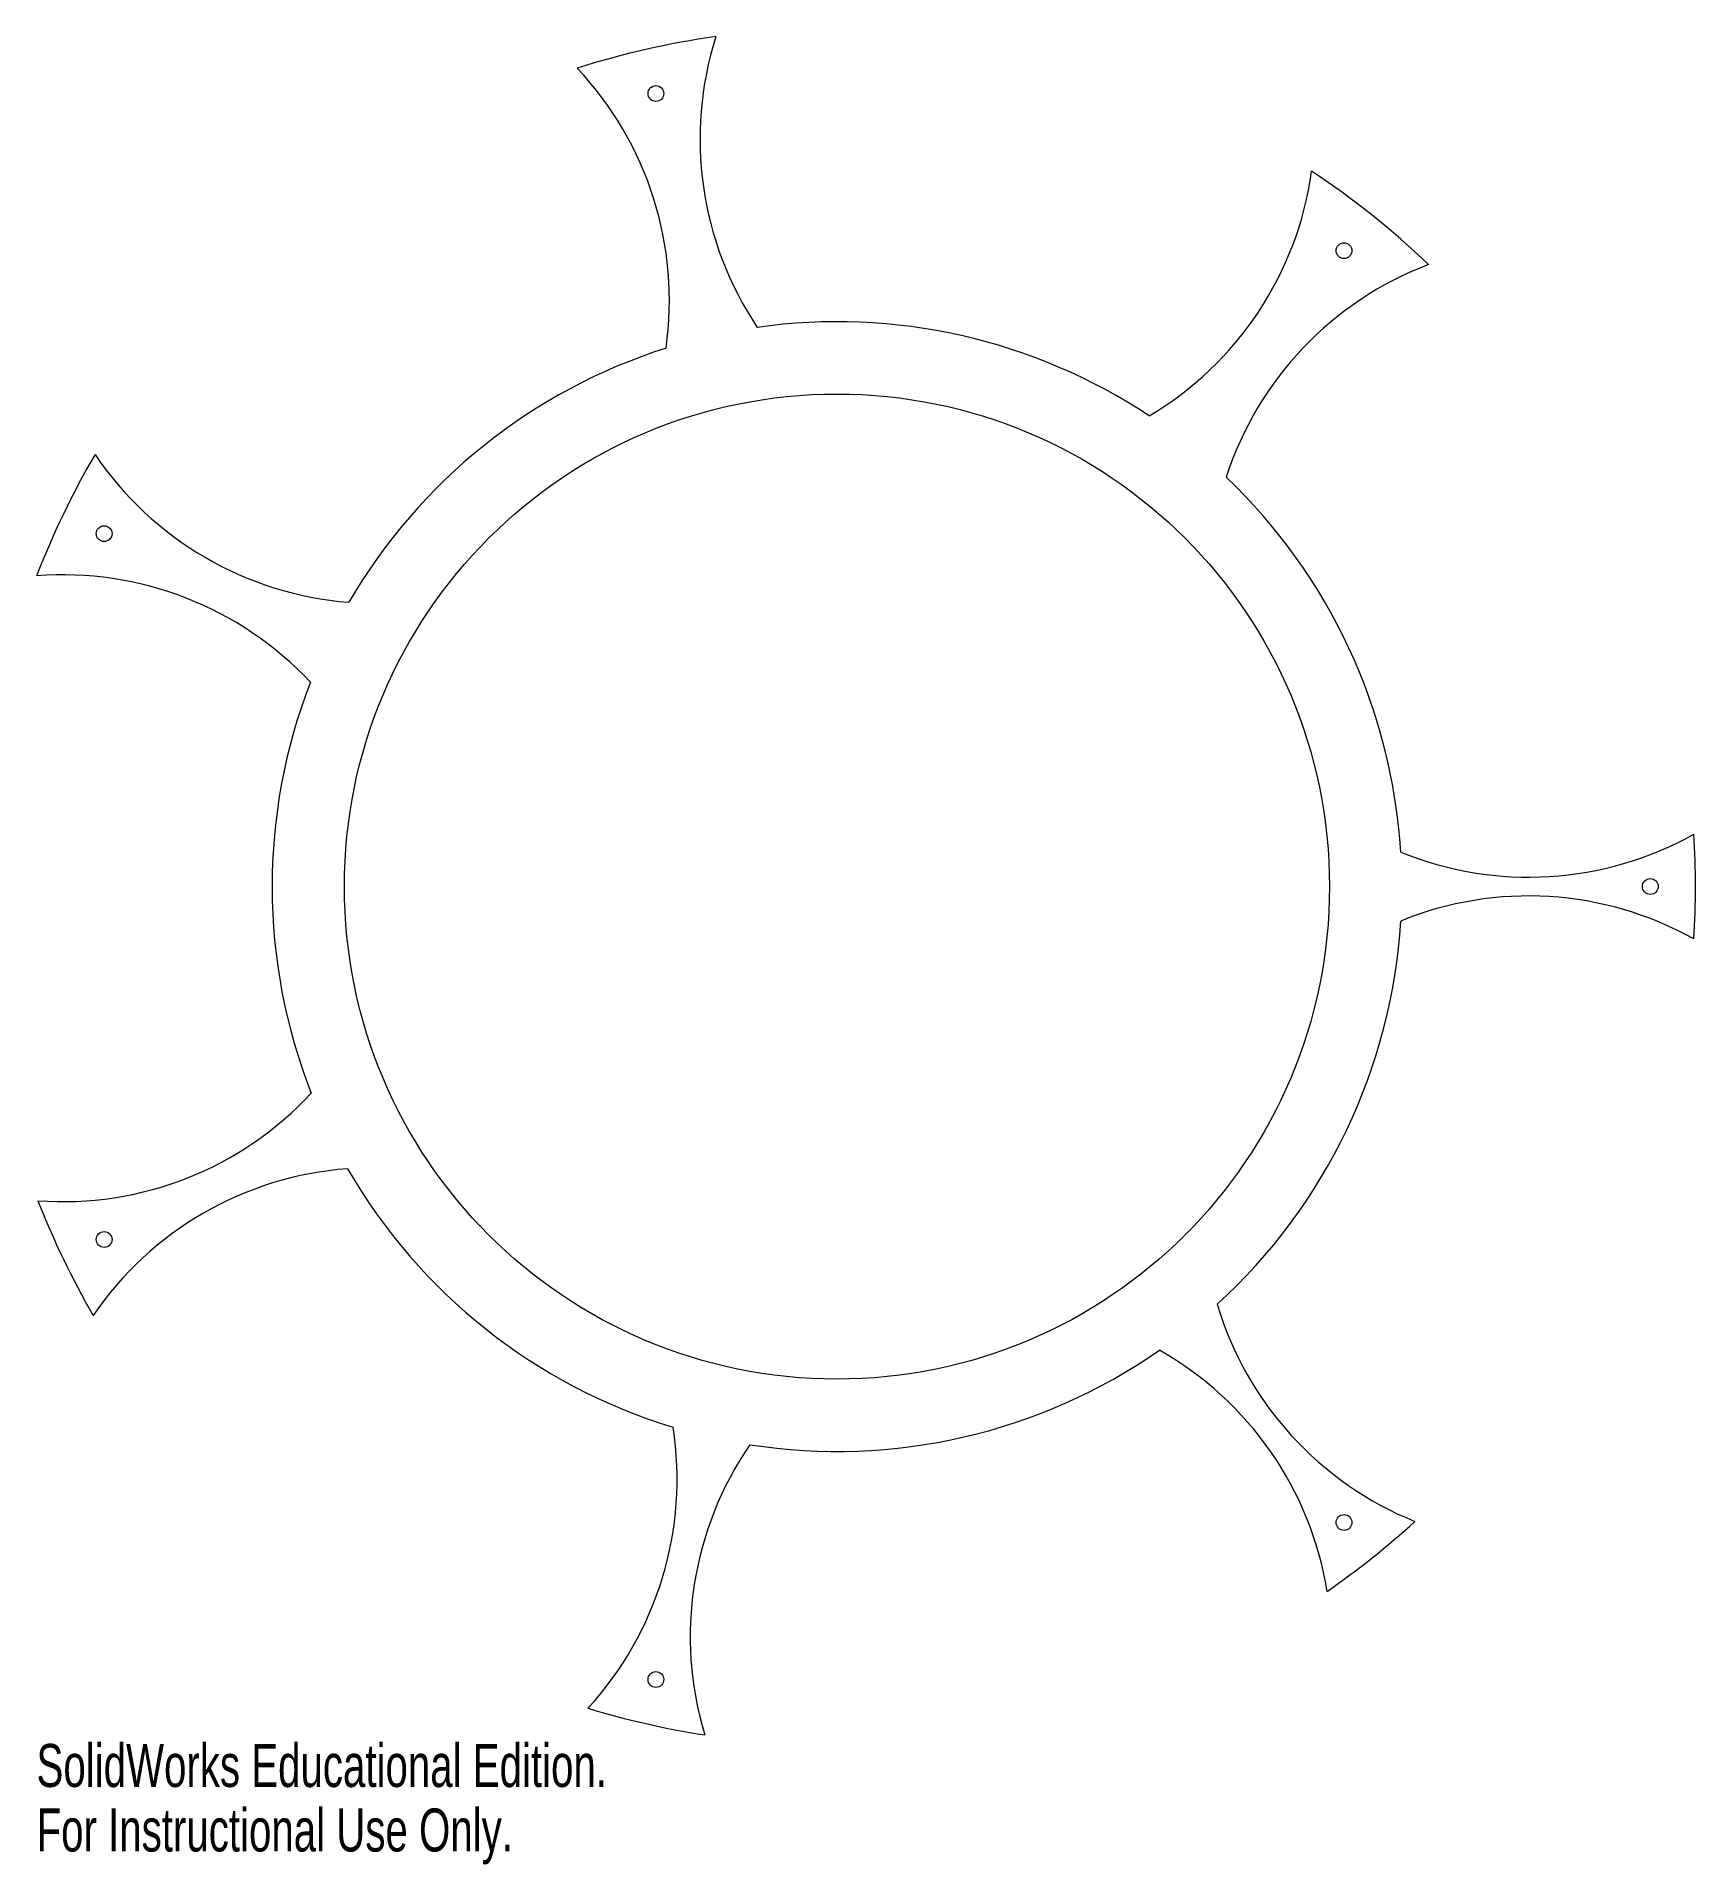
# Model space of a CAD drawing. Header units: inches. Extents: x -3.54 to 3.8, y -4.33 to 3.76.
import ezdxf

# ---------------------------------------------------------------- set-up
doc = ezdxf.new("R2010")
doc.units = ezdxf.units.IN
doc.header["$MEASUREMENT"] = 0
doc.styles.add('SLDTEXTSTYLE0', font='TXT', dxfattribs={"width": 0.7})

msp = doc.modelspace()

# ---------------------------------------------------------------- linework, layer by layer
at = {"color": 7, "linetype": 'Continuous', "lineweight": 15}
for centre, radius in [((-0.8011, 3.5097), 0.035), ((2.2446, 2.8146), 0.035), ((0, 0), 2.18), ((-3.2435, 1.562), 0.035), ((3.6, 0), 0.035), ((-3.2435, -1.562), 0.035), ((2.2446, -2.8146), 0.035), ((-0.8011, -3.5097), 0.035)]:
    msp.add_circle(centre, radius, dxfattribs=at)
for centre, radius, start, end in [((0, 0), 3.8, 98.10714, 107.60714), ((0.8941, 3.3092), 1.5, 162.42785, 213.78643), ((-2.2414, 2.5935), 1.5, 351.92785, 43.28643), ((0.6155, 3.3721), 1.5, 300.74928, 352.10786), ((0, 0), 3.8, 46.42857, 56.42857), ((3.1506, 1.3505), 1.5, 110.74928, 162.10786), ((0, 0), 2.5, 56.42857, 98.10714), ((0, 0), 2.5, 107.60714, 149.78571), ((0, 0), 3.8, 149.78571, 158.78571), ((-2.0418, 2.7534), 1.5, 214.10643, 265.465), ((0, 0), 2.5, 3.5, 46.42857), ((-3.4257, -0.1204), 1.5, 43.10643, 94.465), ((0, 0), 2.5, 158.78571, 201.46429), ((3.0616, 1.5416), 1.5, 247.82071, 299.17929), ((0, 0), 3.8, 356.5, 3.5), ((3.0616, -1.5416), 1.5, 60.82071, 112.17929), ((0, 0), 2.5, 312.32143, 356.5), ((-3.4262, 0.1054), 1.5, 265.785, 317.14357), ((-2.0538, -2.7445), 1.5, 94.285, 145.64357), ((0, 0), 2.5, 209.96429, 253.14286), ((0, 0), 3.8, 201.46429, 209.96429), ((3.1204, -1.4189), 1.5, 196.64214, 248.00072), ((0, 0), 2.5, 261.14286, 304.82143), ((0.6889, -3.3579), 1.5, 9.14214, 60.50072), ((-2.2072, -2.6226), 1.5, 317.46357, 8.82215), ((0.8507, -3.3206), 1.5, 145.46357, 196.82215), ((0, 0), 3.8, 304.82143, 312.32143), ((0, 0), 3.8, 253.14286, 261.14286)]:
    msp.add_arc(centre, radius, start, end, dxfattribs=at)

# ---------------------------------------------------------------- texts
at = {"color": 7, "linetype": 'Continuous', "char_height": 0.1903, "attachment_point": 1, "style": 'SLDTEXTSTYLE0'}
for s, insert in [('SolidWorks Educational Edition.', (-3.5425, -3.7948)), ('For Instructional Use Only.', (-3.5425, -4.0803))]:
    msp.add_mtext(s, dxfattribs=dict(at, insert=insert))

doc.saveas('drawing.dxf')
